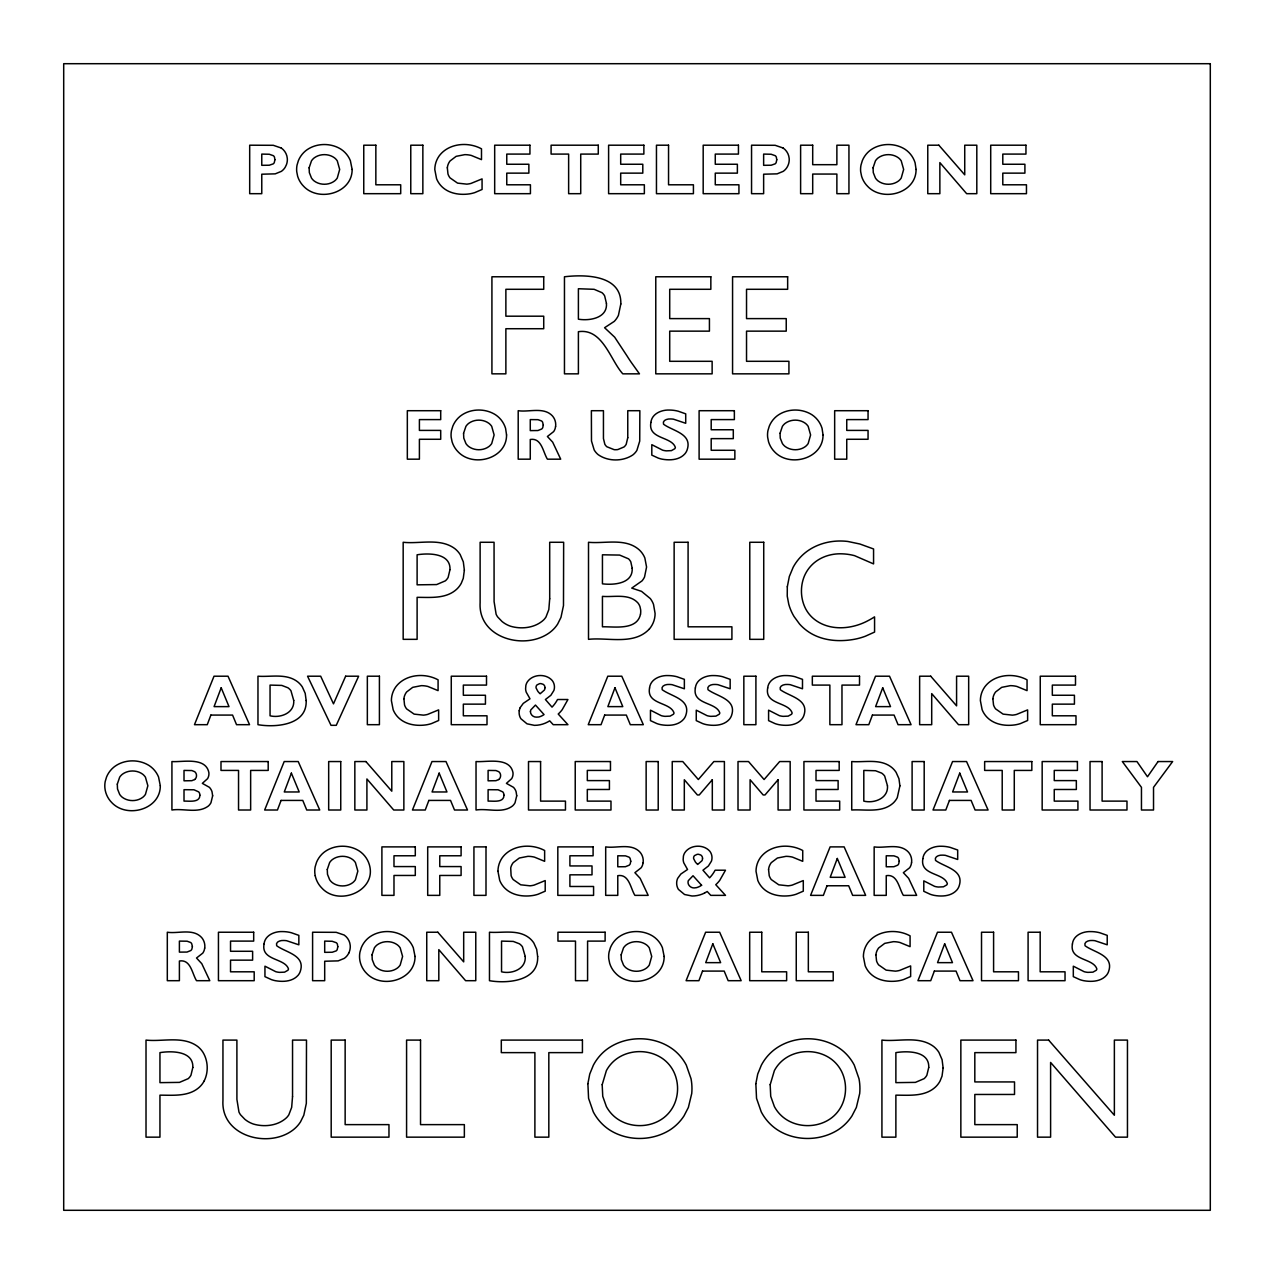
<?xml version="1.0" encoding="UTF-8"?>
<svg xmlns="http://www.w3.org/2000/svg" width="1274" height="1274" viewBox="0 0 1274 1274"><rect width="100%" height="100%" fill="white"/><g stroke="black" fill="none" stroke-linecap="round" stroke-linejoin="round"><path stroke-width="1.5" d="M204.143 1081.037C208.633 1072.167 208.156 1060.908 203.028 1052.404A23.792 23.792 0 0 0 197.693 1046.48C182.899 1035.491 162.722 1041.941 146.016 1040.094L146.016 1137.156L159.951 1137.156L159.951 1095.162C173.073 1095.146 188.632 1096.834 199.27 1087.295A23.25 23.25 0 0 0 204.143 1081.037M520.142 707.659L523.28 703.375L530 698.805L526.242 692.196A12.533 12.533 0 0 1 525.605 688.82L525.859 685.46A11.291 11.291 0 0 1 527.293 681.972C532.596 673.994 545.941 673.309 552.183 680.475A10.303 10.303 0 0 1 554.174 684.664A11.116 11.116 0 0 1 554.445 687.084A10.447 10.447 0 0 1 553.856 690.524L550.862 695.301L545.415 699.522L552.024 707.118A32.949 32.949 0 0 0 557.534 699.506L567.933 699.522L562.216 709.666A30.576 30.576 0 0 1 558.219 714.029L567.933 724.683L553.235 724.683L549.667 720.829L547.852 721.912A27.757 27.757 0 0 1 534.459 725.352L527.006 723.823L520.907 718.743A11.482 11.482 0 0 1 519.203 713.886A12.517 12.517 0 0 1 519.282 710.51M649.406 628.926C634.07 645.568 607.778 637.143 588.508 639.341L588.508 542.278C604.879 543.902 625.741 537.532 639.468 550.065A22.789 22.789 0 0 1 644.851 557.996L646.571 567.041L644.548 576.963A18.027 18.027 0 0 1 641.985 580.912L631.761 588.11L641.539 591.359L650.297 598.557A22.916 22.916 0 0 1 653.498 604.338L655.091 613.431A23.887 23.887 0 0 1 649.422 628.942M704.506 893.058L707.229 891.513L710.781 895.367L725.495 895.367L715.765 884.697A30.735 30.735 0 0 0 719.762 880.334L725.495 870.206L715.112 870.206A32.997 32.997 0 0 1 709.602 877.834L702.961 870.206L708.408 865.986L711.402 861.208A10.479 10.479 0 0 0 711.991 857.768A11.132 11.132 0 0 0 711.72 855.332A10.319 10.319 0 0 0 709.729 851.159C703.487 843.993 690.142 844.678 684.855 852.656A11.307 11.307 0 0 0 683.421 856.144L683.167 859.504A12.565 12.565 0 0 0 683.804 862.88L687.546 869.489L680.826 874.06L677.688 878.343A11.339 11.339 0 0 0 676.828 881.194A12.485 12.485 0 0 0 676.749 884.554A11.482 11.482 0 0 0 678.453 889.427L684.552 894.507L692.021 896.004A27.598 27.598 0 0 0 704.522 893.09M783.112 148.007L775.165 145.3L751.549 145.204L751.549 193.68L763.636 193.68L763.636 174.204L777.124 173.853L783.192 171.369A13.791 13.791 0 0 0 787.109 167.197L787.762 165.986A14.858 14.858 0 0 0 789.227 159.569L789.163 158.31A14.078 14.078 0 0 0 783.112 148.007M281.251 148.007L273.305 145.3L249.688 145.204L249.688 193.68L261.775 193.68L261.775 174.204L275.248 173.853L281.331 171.369A13.759 13.759 0 0 0 285.233 167.197L286.411 164.728A14.938 14.938 0 0 0 287.351 159.569L287.287 158.31A14.078 14.078 0 0 0 281.251 147.991M701.608 885.271L693.024 875.748L688.342 880.621A4.841 4.841 0 0 0 688.04 882.293A5.367 5.367 0 0 0 688.788 884.984A6.195 6.195 0 0 0 694.155 887.93L696.384 887.675A15.989 15.989 0 0 0 701.592 885.255M315.219 875.748L314.869 873.438A22.598 22.598 0 0 1 315.204 866.686L316.541 862.291A24.891 24.891 0 0 1 323.66 852.593C333.565 844.598 348.742 844.184 359.348 851.048A24.923 24.923 0 0 1 369.285 864.505C377.295 890.717 339.027 906.626 321.988 888.201A24.317 24.317 0 0 1 315.219 875.748M497.959 871.273L499.711 880.414A23.33 23.33 0 0 0 504.998 888.328C512.148 895.304 522.834 896.912 532.405 895.574A33.872 33.872 0 0 0 538.106 894.221L545.208 891.179L545.208 880.573L534.156 885.096A25.018 25.018 0 0 1 529.952 885.812L520.716 884.809L513.199 879.57A13.552 13.552 0 0 1 511.113 875.636L510.715 867.96A13.313 13.313 0 0 1 513.231 862.625L519.314 858.023L527.946 856.335A27.63 27.63 0 0 1 534.443 857.131L544.635 861.32L544.635 850.506C531.242 843.213 511.75 844.853 502.29 857.673A23.537 23.537 0 0 0 497.959 871.273M530.366 711.609A5.924 5.924 0 0 0 536.593 717.135L538.838 716.991A16.005 16.005 0 0 0 544.046 714.571L535.462 705.063L530.796 709.937A4.825 4.825 0 0 0 530.494 711.593M519.282 710.749A11.482 11.482 0 0 1 520.142 707.882M292.542 1096.596L291.666 1107.393L288.848 1114.782A17.231 17.231 0 0 1 286.427 1117.808C277.78 1125.802 264.466 1127.267 253.462 1124.066A26.961 26.961 0 0 1 244.879 1119.32L240.563 1114.83A15.893 15.893 0 0 1 238.955 1112.011L236.916 1099.43L236.9 1040.094L222.95 1040.094L222.95 1100.433C220.736 1136.185 268.209 1148.83 292.909 1130.086A31.898 31.898 0 0 0 300.473 1121.932L303.817 1115.196L306.333 1103.364L306.493 1040.094L292.542 1040.094L292.542 1096.596M549.699 598.78L548.823 609.577L546.005 616.95A17.231 17.231 0 0 1 543.6 619.976C534.937 627.971 521.623 629.467 510.619 626.251A27.057 27.057 0 0 1 502.036 621.505L497.72 617.014A15.925 15.925 0 0 1 496.112 614.195L494.089 601.599L494.057 542.278L480.123 542.278L480.123 602.618C477.893 638.37 525.366 651.014 550.081 632.254A31.882 31.882 0 0 0 557.63 624.117L560.974 617.38L563.49 605.548L563.649 542.278L549.699 542.278L549.699 598.78M606.44 303.387C607.602 318.15 589.416 321.096 578.396 319.185L578.396 288.736L594.13 289.309L601.917 292.638A11.482 11.482 0 0 1 604.672 295.95L606.44 303.387M293.721 700.445C294.756 713.01 280.519 718.345 270.056 715.797L270.056 685.093L281.777 685.412L287.876 687.753A12.294 12.294 0 0 1 290.95 690.747L293.721 700.445M525.207 956.456C526.242 969.02 512.005 974.355 501.542 971.807L501.542 941.104L513.263 941.422L519.362 943.779A12.31 12.31 0 0 1 522.436 946.773L525.207 956.456M620.82 303.96L618.431 315.331A22.773 22.773 0 0 1 614.291 321.367L604.593 327.721L614.673 337.18L626.967 355.844A171.608 171.608 0 0 0 631.156 362.23L639.452 373.839L622.811 373.839C610.421 360.367 602.777 327.991 578.396 331.702L578.396 373.839L564.462 373.839L564.462 276.776C584.543 274.404 621.696 274.579 620.82 303.96M887.468 785.771C888.504 798.352 874.267 803.687 863.804 801.123L863.804 770.42L875.525 770.738L881.624 773.095A12.294 12.294 0 0 1 884.697 776.089L887.468 785.771M212.647 795.788L210.958 802.731A12.262 12.262 0 0 1 208.363 806.028C198.043 813.847 183.552 808.13 171.926 810.009L171.926 761.549C182.325 762.378 205.783 756.533 208.888 772.681A9.762 9.762 0 0 1 207.566 778.669L202.343 783.367L209.398 787.332A11.753 11.753 0 0 1 212.01 791.711L212.647 795.788M516.734 795.788L515.046 802.731A12.262 12.262 0 0 1 512.451 806.028C502.147 813.847 487.655 808.13 476.03 810.009L476.03 761.549C486.429 762.378 509.887 756.533 512.992 772.681A9.73 9.73 0 0 1 511.67 778.669L506.415 783.367L513.486 787.332A11.737 11.737 0 0 1 516.097 791.711L516.734 795.788M274.913 159.712L274.276 162.61A4.109 4.109 0 0 1 273.225 163.868L269.292 165.222L261.775 165.317L261.775 154.09L269.276 154.25L273.416 155.715A3.838 3.838 0 0 1 274.451 157.084L274.913 159.712M337.817 946.725L337.196 949.64A4.109 4.109 0 0 1 336.145 950.898L332.211 952.251L324.695 952.347L324.695 941.104L332.18 941.279L336.32 942.728A3.838 3.838 0 0 1 337.355 944.114L337.817 946.725M776.774 159.712L776.153 162.61A4.093 4.093 0 0 1 775.086 163.868L771.168 165.222L763.636 165.317L763.636 154.09L771.136 154.25L775.277 155.715A3.838 3.838 0 0 1 776.312 157.084L776.774 159.712M199.859 795.167C199.986 803.114 188.695 800.836 184.013 801.123L184.013 789.689L193.998 789.784L198.648 791.871A4.618 4.618 0 0 1 199.715 793.909L199.859 795.167M503.947 795.167C504.074 803.114 492.783 800.836 488.101 801.123L488.101 789.689L498.102 789.784L502.736 791.871A4.618 4.618 0 0 1 503.803 793.909L503.947 795.167M544.969 687.657L544.906 688.501A4.698 4.698 0 0 1 544.364 690.078L540.16 693.773A17.279 17.279 0 0 1 537.819 691.288L536.115 688.008A3.281 3.281 0 0 1 536.051 686.909A3.376 3.376 0 0 1 537.007 684.918L539.555 683.676A6.163 6.163 0 0 1 540.988 683.628L543.074 684.265A3.854 3.854 0 0 1 544.906 686.813L544.969 687.657M702.531 858.342L702.468 859.186A4.698 4.698 0 0 1 701.926 860.762L697.706 864.441A17.135 17.135 0 0 1 695.365 861.972L693.661 858.676A3.312 3.312 0 0 1 693.613 857.593A3.376 3.376 0 0 1 694.553 855.587L697.117 854.36A6.179 6.179 0 0 1 698.55 854.297L700.636 854.95A3.87 3.87 0 0 1 702.452 857.482L702.531 858.342M306.158 700.525C307.321 725.304 275.55 727.725 257.969 724.683L257.969 676.207C270.884 677.179 286.379 673.086 297.606 681.797A21.706 21.706 0 0 1 302.352 686.989L305.203 693.343L306.158 700.525M537.644 956.535C538.806 981.33 507.052 983.751 489.471 980.693L489.471 932.234C502.386 933.189 517.865 929.112 529.092 937.823A21.706 21.706 0 0 1 533.838 943.015L536.688 949.353L537.644 956.535M899.906 785.851L897.278 797.635A20.145 20.145 0 0 1 893.09 803.161C881.879 813.162 865.173 809.165 851.733 810.009L851.733 761.549C864.648 762.521 880.127 758.428 891.37 767.155A21.69 21.69 0 0 1 896.1 772.331L898.95 778.685L899.906 785.851M464.357 570.163L463.274 578.332L461.299 583.221A23.25 23.25 0 0 1 456.426 589.464C445.804 599.019 430.23 597.315 417.108 597.347L417.108 639.341L403.173 639.341L403.173 542.278C419.879 544.125 440.071 537.66 454.85 548.648A23.808 23.808 0 0 1 460.185 554.588L463.322 561.882L464.357 570.163M632.191 568.315C633.051 583.858 613.527 585.196 602.443 583.826L602.443 554.795L619.658 555.082L628.528 558.84A10.861 10.861 0 0 1 630.837 561.961L632.191 568.315M943.126 1067.994L942.027 1076.148L940.053 1081.037A23.25 23.25 0 0 1 935.18 1087.279C924.558 1096.834 908.999 1095.146 895.877 1095.162L895.877 1137.156L881.926 1137.156L881.926 1040.094C898.632 1041.941 918.825 1035.491 933.603 1046.48A23.808 23.808 0 0 1 938.938 1052.404L942.091 1059.713L943.126 1067.994M117.304 784.147L117.511 788.972L119.66 794.371A12.995 12.995 0 0 0 122.495 797.428C128.26 801.633 136.859 801.664 142.608 797.428A12.995 12.995 0 0 0 145.443 794.371L147.864 785.771L145.443 777.204A12.995 12.995 0 0 0 142.608 774.146C136.859 769.91 128.26 769.926 122.495 774.146A12.995 12.995 0 0 0 119.66 777.204L117.304 784.147M192.836 1067.421L190.957 1075.24A12.867 12.867 0 0 1 188.186 1078.664L179.475 1082.39L159.951 1082.645L159.951 1052.627C171.066 1050.827 193.537 1050.668 192.836 1067.421M309.12 167.818L309.343 172.627L311.477 178.026A13.011 13.011 0 0 0 314.328 181.083C320.077 185.303 328.692 185.319 334.425 181.083A13.011 13.011 0 0 0 337.276 178.026L339.68 169.442L337.276 160.858A13.011 13.011 0 0 0 334.425 157.801C328.692 153.565 320.077 153.581 314.328 157.801A13.011 13.011 0 0 0 311.477 160.858L309.12 167.818M327.275 869.489L327.482 874.314L329.632 879.713A13.011 13.011 0 0 0 332.482 882.771C338.215 886.991 346.831 887.007 352.579 882.771A13.011 13.011 0 0 0 355.414 879.713L357.835 871.129L355.414 862.546A13.011 13.011 0 0 0 352.579 859.488C346.831 855.236 338.215 855.268 332.482 859.488A13.011 13.011 0 0 0 329.632 862.546L327.275 869.489M372.04 954.831L372.247 959.641L374.381 965.039A13.011 13.011 0 0 0 377.231 968.097C382.98 972.317 391.596 972.333 397.345 968.097A13.011 13.011 0 0 0 400.195 965.039L402.6 956.456L400.195 947.888A12.995 12.995 0 0 0 397.345 944.83C391.596 940.594 382.996 940.61 377.231 944.83A12.995 12.995 0 0 0 374.381 947.888L372.04 954.831M449.993 569.605L448.129 577.425A12.851 12.851 0 0 1 445.343 580.848L436.632 584.575L417.108 584.83L417.108 554.795C428.239 553.012 450.693 552.836 449.993 569.605M463.561 433.319L463.784 438.129L465.918 443.527A12.995 12.995 0 0 0 468.768 446.569C474.517 450.789 483.117 450.805 488.866 446.585A12.995 12.995 0 0 0 491.716 443.527L494.121 434.944L491.716 426.36A13.011 13.011 0 0 0 488.866 423.302C483.133 419.066 474.517 419.082 468.768 423.302A13.011 13.011 0 0 0 465.918 426.36L463.561 433.319M627.764 437.715L626.187 444.339A9.73 9.73 0 0 1 624.005 446.967L617.826 449.563A17.231 17.231 0 0 1 614.179 449.674L606.838 446.744A9.826 9.826 0 0 1 604.832 444.244L603.446 438.559L603.446 410.706L591.375 410.706L591.486 440.995L594.162 449.913A17.279 17.279 0 0 0 598.207 454.675C608.048 461.634 622.699 461.634 632.7 455.025A16.896 16.896 0 0 0 636.904 450.343L639.723 441.107L639.851 410.706L627.764 410.706L627.764 437.715M621.155 954.831L621.362 959.641L623.496 965.039A13.011 13.011 0 0 0 626.346 968.097C632.095 972.317 640.711 972.349 646.459 968.097A13.011 13.011 0 0 0 649.294 965.039L651.715 956.456L649.294 947.888A12.995 12.995 0 0 0 646.459 944.83C640.711 940.594 632.095 940.61 626.346 944.83A12.995 12.995 0 0 0 623.496 947.888L621.155 954.831M780.038 433.319L780.245 438.129L782.395 443.527A12.995 12.995 0 0 0 785.246 446.569C790.995 450.789 799.594 450.805 805.343 446.585A12.995 12.995 0 0 0 808.178 443.527L810.598 434.944L808.178 426.36A13.011 13.011 0 0 0 805.343 423.302C799.594 419.066 790.995 419.082 785.246 423.302A13.011 13.011 0 0 0 782.395 426.36L780.038 433.319M873.072 167.818L873.279 172.627L875.429 178.026A13.011 13.011 0 0 0 878.28 181.083C884.029 185.303 892.644 185.319 898.393 181.083A13.011 13.011 0 0 0 901.228 178.026L903.648 169.442L901.228 160.858A13.011 13.011 0 0 0 898.393 157.801C892.644 153.565 884.029 153.581 878.28 157.801A13.011 13.011 0 0 0 875.429 160.858L873.072 167.818M928.746 1067.421L926.867 1075.24A12.867 12.867 0 0 1 924.096 1078.664L915.385 1082.39L895.877 1082.645L895.877 1052.627C906.992 1050.827 929.447 1050.668 928.746 1067.421M587.887 1083.633L588.572 1098.331L593.27 1111.852A48.269 48.269 0 0 0 609.099 1129.624C627.19 1141.52 652.384 1141.313 670.506 1129.576A47.711 47.711 0 0 0 684.011 1115.897L688.374 1107.456L691.734 1093.506A52.712 52.712 0 0 0 691.034 1078.728L686.288 1065.096A47.345 47.345 0 0 0 674.264 1050.333C654.916 1034.934 624.801 1034.886 605.484 1050.381A48.093 48.093 0 0 0 593.381 1065.16L589.751 1074.046L587.887 1083.633M602.188 1084.7L602.745 1096.309L606.392 1106.596A35.178 35.178 0 0 0 615.406 1117.425C629.165 1128.366 650.409 1128.334 664.168 1117.425A35.131 35.131 0 0 0 673.182 1106.596C679.042 1095.56 679.026 1081.642 673.182 1070.59A34.939 34.939 0 0 0 664.168 1059.777C650.377 1048.916 629.181 1048.884 615.406 1059.777A34.971 34.971 0 0 0 606.392 1070.59L602.188 1084.7M755.848 1083.633L756.533 1098.331L761.231 1111.852A48.285 48.285 0 0 0 777.076 1129.624C795.167 1141.52 820.36 1141.313 838.483 1129.576A47.695 47.695 0 0 0 851.988 1115.897L856.351 1107.456L859.695 1093.506A52.712 52.712 0 0 0 858.995 1078.728L854.265 1065.096A47.345 47.345 0 0 0 842.241 1050.333C822.893 1034.934 792.762 1034.886 773.445 1050.381A48.093 48.093 0 0 0 761.358 1065.16L757.727 1074.046L755.848 1083.633M787.316 586.773L787.236 596.136L788.765 604.258A50.307 50.307 0 0 0 794.021 616.489L799.578 624.053A47.695 47.695 0 0 0 811.14 633.497C824.246 641.045 840.107 641.921 854.727 639.23A66.758 66.758 0 0 0 865.269 636.267L874.569 632.079L874.569 616.855A75.453 75.453 0 0 1 868.327 620.502C851.159 629.866 827.543 631.49 812.318 617.54A33.474 33.474 0 0 1 805.837 609.147C800.502 599.083 800.04 586.645 804.356 576.135A35.322 35.322 0 0 1 812.462 564.366C820.329 556.818 831.444 553.346 842.225 553.84A55.738 55.738 0 0 1 854.551 555.655L873.566 563.904L873.566 548.967L859.854 543.998L847.831 541.466A61.853 61.853 0 0 0 840.283 541.004C826.348 540.972 812.207 545.75 802.079 555.512A48.03 48.03 0 0 0 793.176 567.233L789.323 576.517L787.316 586.773M770.181 1084.7L770.722 1096.309L774.385 1106.596A35.162 35.162 0 0 0 783.383 1117.425C797.126 1128.366 818.37 1128.334 832.145 1117.425A35.115 35.115 0 0 0 841.159 1106.596C847.003 1095.56 846.987 1081.642 841.159 1070.59A34.924 34.924 0 0 0 832.145 1059.777C818.354 1048.932 797.142 1048.884 783.383 1059.777A34.971 34.971 0 0 0 774.385 1070.59L770.181 1084.7M192.39 946.598L191.833 949.194A4.539 4.539 0 0 1 190.781 950.547L187.023 952.06L179.395 952.124L179.395 941.104L187.103 941.199L190.654 942.489A4.3 4.3 0 0 1 191.705 943.716L192.39 946.598M543.281 425.07L542.724 427.666A4.57 4.57 0 0 1 541.673 429.019L537.915 430.532L530.271 430.612L530.271 419.592L537.994 419.672L541.546 420.961A4.3 4.3 0 0 1 542.597 422.188L543.281 425.07M630.773 861.24L630.216 863.852A4.555 4.555 0 0 1 629.165 865.205L625.423 866.718L617.779 866.782L617.779 855.778L625.486 855.857L629.038 857.147A4.284 4.284 0 0 1 630.089 858.373L630.773 861.24M899.253 861.24L898.68 863.852A4.555 4.555 0 0 1 897.644 865.205L893.87 866.718L886.242 866.782L886.242 855.778L893.966 855.857L897.501 857.147A4.284 4.284 0 0 1 898.568 858.373L899.253 861.24M160.301 785.771C160.508 809.42 127.304 818.656 112.032 802.859A24.317 24.317 0 0 1 105.248 790.406L104.914 788.096A22.598 22.598 0 0 1 105.248 781.344L106.57 776.949A24.907 24.907 0 0 1 113.705 767.251C123.61 759.24 138.77 758.842 149.376 765.706A25.018 25.018 0 0 1 158.549 776.981L160.301 785.771M352.134 169.442C352.325 193.075 319.121 202.327 303.865 186.514A24.445 24.445 0 0 1 297.654 176.322L296.746 171.751A22.582 22.582 0 0 1 297.065 164.999L298.403 160.604A24.923 24.923 0 0 1 305.521 150.905C315.426 142.895 330.603 142.497 341.209 149.361A25.018 25.018 0 0 1 350.366 160.635L352.134 169.442M403.906 698.789L404.543 704.968A13.536 13.536 0 0 0 406.613 708.885L414.146 714.125L423.382 715.144A25.034 25.034 0 0 0 427.586 714.427L438.638 709.889L438.638 720.495L431.552 723.552A33.872 33.872 0 0 1 425.85 724.906C416.264 726.228 405.594 724.635 398.428 717.644A23.314 23.314 0 0 1 393.156 709.729L391.389 700.589A23.537 23.537 0 0 1 395.72 686.989C405.196 674.169 424.672 672.529 438.081 679.838L438.081 690.635L427.873 686.447A27.678 27.678 0 0 0 421.376 685.651L412.728 687.339L406.661 691.941A13.297 13.297 0 0 0 404.145 697.276L403.906 698.789M447.333 167.786L447.97 173.965A13.552 13.552 0 0 0 450.041 177.882L457.557 183.122L466.794 184.141A25.066 25.066 0 0 0 471.014 183.424L482.066 178.886L482.066 189.476L474.963 192.533A33.793 33.793 0 0 1 469.262 193.903C459.691 195.225 449.005 193.632 441.855 186.641A23.33 23.33 0 0 1 436.568 178.726L434.8 169.585A23.553 23.553 0 0 1 439.132 155.985C448.591 143.15 468.084 141.51 481.492 148.835L481.492 159.632L471.3 155.444A27.63 27.63 0 0 0 464.803 154.648L456.156 156.336L450.088 160.938A13.297 13.297 0 0 0 447.572 166.273L447.333 167.786M415.037 956.456C415.244 980.104 382.025 989.341 366.769 973.543A24.317 24.317 0 0 1 359.985 961.09L359.65 958.781A22.566 22.566 0 0 1 359.985 952.028L361.306 947.633A24.907 24.907 0 0 1 368.441 937.919C378.346 929.924 393.507 929.526 404.113 936.39A25.002 25.002 0 0 1 413.286 947.665L415.037 956.456M506.558 434.944C506.749 458.592 473.562 467.797 458.29 452.015A24.413 24.413 0 0 1 452.095 441.823L451.171 437.253A22.566 22.566 0 0 1 451.506 430.501L452.827 426.105A24.923 24.923 0 0 1 459.962 416.407C469.867 408.397 485.044 407.998 495.65 414.862A24.939 24.939 0 0 1 505.571 428.319L506.558 434.944M664.152 956.456C664.359 980.104 631.156 989.341 615.883 973.543A24.429 24.429 0 0 1 609.689 963.351L608.765 958.781A22.566 22.566 0 0 1 609.099 952.028L610.421 947.633A24.907 24.907 0 0 1 617.556 937.919C627.461 929.924 642.622 929.526 653.228 936.39A25.002 25.002 0 0 1 662.4 947.665L664.152 956.456M768.556 869.473L769.209 875.636A13.552 13.552 0 0 0 771.28 879.57L778.78 884.809L788.017 885.812A25.066 25.066 0 0 0 792.237 885.096L803.289 880.573L803.289 891.179L796.186 894.221A33.888 33.888 0 0 1 790.485 895.59C780.914 896.896 770.229 895.319 763.078 888.328A23.33 23.33 0 0 1 757.791 880.414L756.023 871.273A23.521 23.521 0 0 1 760.355 857.673C769.83 844.853 789.323 843.197 802.731 850.506L802.731 861.32L792.524 857.131A27.662 27.662 0 0 0 786.026 856.335L777.395 858.023L771.311 862.625A13.313 13.313 0 0 0 768.811 867.96L768.556 869.473M823.036 434.944C823.227 458.592 790.023 467.797 774.751 452.015A24.397 24.397 0 0 1 768.556 441.823L767.649 437.253A22.598 22.598 0 0 1 767.967 430.501L769.305 426.105A24.907 24.907 0 0 1 776.423 416.407C786.329 408.397 801.505 407.998 812.111 414.862A24.954 24.954 0 0 1 822.049 428.319L823.036 434.944M916.07 169.442C916.277 193.091 883.073 202.327 867.801 186.514A24.429 24.429 0 0 1 861.606 176.322L860.683 171.751A22.598 22.598 0 0 1 861.017 164.999L862.339 160.604A24.907 24.907 0 0 1 869.473 150.905C879.379 142.895 894.555 142.497 905.161 149.361A24.954 24.954 0 0 1 915.098 162.817L916.07 169.442M875.907 954.815L876.56 960.978A13.536 13.536 0 0 0 878.63 964.896L886.147 970.135L895.383 971.154A25.066 25.066 0 0 0 899.603 970.438L910.639 965.915L910.639 976.505L903.553 979.563A33.777 33.777 0 0 1 897.836 980.916C888.265 982.238 877.595 980.646 870.445 973.654A23.33 23.33 0 0 1 865.157 965.74L863.39 956.615A23.521 23.521 0 0 1 867.721 943.015C877.197 930.195 896.673 928.523 910.082 935.864L910.082 946.646L899.89 942.473A27.773 27.773 0 0 0 893.377 941.677L884.745 943.365L878.662 947.967A13.297 13.297 0 0 0 876.162 953.302L875.907 954.815M992.876 698.789L993.529 704.968A13.552 13.552 0 0 0 995.599 708.885L1003.116 714.125L1012.352 715.144A25.066 25.066 0 0 0 1016.572 714.427L1027.624 709.889L1027.624 720.495L1020.522 723.552A33.872 33.872 0 0 1 1014.821 724.906C1005.25 726.228 994.564 724.635 987.414 717.644A23.33 23.33 0 0 1 982.127 709.729L980.375 700.589A23.521 23.521 0 0 1 984.706 686.989C994.166 674.169 1013.642 672.529 1027.051 679.838L1027.051 690.635L1016.859 686.447A27.662 27.662 0 0 0 1010.362 685.651L1001.714 687.339L995.631 691.941A13.297 13.297 0 0 0 993.131 697.276L992.876 698.789M264.052 943.986C260.836 960.994 284.93 957.745 288.497 968.988A3.551 3.551 0 0 1 287.892 970.278L284.564 972.158L279.563 972.365A20.273 20.273 0 0 1 275.773 971.696L264.944 966.186L264.944 976.648L271.33 979.579A27.98 27.98 0 0 0 275.598 980.741C283.274 982.063 292.494 981.585 298.02 975.374A12.644 12.644 0 0 0 300.266 971.441C305.792 955.166 285.758 952.554 276.665 945.722C275.232 941.757 280.519 940.244 283.497 940.483A21.117 21.117 0 0 1 286.65 940.722L298.849 944.814L298.849 935.371L291.38 932.743A35.497 35.497 0 0 0 282.43 931.581C274.643 931.262 264.912 935.227 264.052 943.986M650.903 422.458C647.686 439.466 671.796 436.218 675.363 447.461A3.567 3.567 0 0 1 674.758 448.751L671.43 450.63L666.429 450.853A20.225 20.225 0 0 1 662.623 450.168L651.81 444.674L651.81 455.121L658.196 458.067A27.964 27.964 0 0 0 662.464 459.229C670.14 460.519 679.345 460.057 684.871 453.847A12.644 12.644 0 0 0 687.132 449.913C692.658 433.638 672.608 431.026 663.531 424.194C662.098 420.229 667.385 418.716 670.363 418.955A21.117 21.117 0 0 1 673.516 419.194L685.715 423.287L685.715 413.843L678.246 411.215A35.433 35.433 0 0 0 669.296 410.053C661.509 409.734 651.778 413.7 650.903 422.458M649.549 687.96C646.332 704.968 670.442 701.735 674.026 712.978A3.551 3.551 0 0 1 673.42 714.252L670.092 716.131L665.06 716.354A20.225 20.225 0 0 1 661.27 715.669L650.473 710.175L650.473 720.622L656.843 723.568A27.901 27.901 0 0 0 661.11 724.731C668.802 726.037 678.007 725.575 683.517 719.364A12.644 12.644 0 0 0 685.778 715.431C691.304 699.155 671.271 696.528 662.193 689.696C660.76 685.731 666.031 684.218 669.009 684.457A21.164 21.164 0 0 1 672.162 684.695L684.361 688.788L684.361 679.345L676.892 676.717A35.513 35.513 0 0 0 667.942 675.57C660.155 675.252 650.425 679.201 649.549 687.96M695.365 687.96C692.148 704.968 716.243 701.735 719.81 712.978A3.551 3.551 0 0 1 719.205 714.252L715.877 716.131L710.86 716.354A20.225 20.225 0 0 1 707.086 715.669L696.257 710.175L696.257 720.622L702.643 723.568A27.901 27.901 0 0 0 706.911 724.731C714.587 726.037 723.807 725.575 729.317 719.364A12.644 12.644 0 0 0 731.563 715.431C737.089 699.155 717.055 696.528 707.978 689.696C706.544 685.715 711.847 684.218 714.81 684.457A21.085 21.085 0 0 1 717.963 684.695L730.161 688.788L730.161 679.345L722.692 676.717A35.592 35.592 0 0 0 713.743 675.57C705.955 675.252 696.225 679.201 695.365 687.96M767.681 687.96C764.464 704.968 788.558 701.735 792.141 712.978A3.551 3.551 0 0 1 791.536 714.252L788.208 716.131L783.192 716.354A20.273 20.273 0 0 1 779.401 715.669L768.588 710.175L768.588 720.622L774.974 723.568A27.901 27.901 0 0 0 779.242 724.731C786.918 726.037 796.123 725.575 801.649 719.364A12.644 12.644 0 0 0 803.894 715.431C809.42 699.155 789.386 696.528 780.309 689.696C778.876 685.731 784.163 684.218 787.141 684.457A21.085 21.085 0 0 1 790.278 684.695L802.493 688.788L802.493 679.345L795.024 676.717A35.592 35.592 0 0 0 786.074 675.57C778.287 675.252 768.556 679.201 767.681 687.96M922.87 858.644C919.653 875.652 943.763 872.419 947.346 883.646A3.551 3.551 0 0 1 946.741 884.936L943.413 886.815L938.397 887.038A20.193 20.193 0 0 1 934.606 886.354L923.793 880.86L923.793 891.306L930.179 894.252A27.932 27.932 0 0 0 934.447 895.415C942.123 896.721 951.328 896.259 956.854 890.032A12.644 12.644 0 0 0 959.099 886.099C964.625 869.839 944.607 867.212 935.514 860.396C934.081 856.415 939.352 854.902 942.33 855.141A21.164 21.164 0 0 1 945.483 855.364L957.682 859.472L957.682 850.013L950.213 847.401A35.513 35.513 0 0 0 941.279 846.255C933.492 845.936 923.746 849.885 922.87 858.644M1072.421 943.986C1069.205 960.994 1093.299 957.745 1096.866 968.988A3.551 3.551 0 0 1 1096.261 970.278L1092.933 972.158L1087.932 972.365A20.225 20.225 0 0 1 1084.142 971.696L1073.313 966.186L1073.313 976.648L1079.715 979.579A28.012 28.012 0 0 0 1083.967 980.741C1091.659 982.063 1100.863 981.585 1106.389 975.374A12.644 12.644 0 0 0 1108.635 971.441C1114.161 955.166 1094.127 952.554 1085.034 945.722C1083.601 941.757 1088.904 940.244 1091.866 940.483A21.117 21.117 0 0 1 1095.019 940.722L1107.217 944.814L1107.217 935.371L1099.749 932.743A35.481 35.481 0 0 0 1090.799 931.597C1083.011 931.262 1073.281 935.227 1072.421 943.986M555.575 426.567L555.193 428.382A11.179 11.179 0 0 1 553.633 431.615L547.406 436.504L552.677 442.158L560.703 459.181L547.406 459.181C542.979 452.079 541.689 437.587 530.271 439.482L530.271 459.181L518.199 459.181L518.199 410.706C528.949 412.394 543.823 406.581 552.47 415.961A13.266 13.266 0 0 1 555.719 424.624A14.062 14.062 0 0 1 555.575 426.567M204.7 948.095L204.318 949.91A11.179 11.179 0 0 1 202.757 953.143L196.514 958.016L201.786 963.685L209.796 980.693L196.514 980.693C192.087 973.607 190.813 959.115 179.395 961.01L179.395 980.693L167.308 980.693L167.308 932.234C178.057 933.922 192.931 928.109 201.595 937.489A13.266 13.266 0 0 1 204.764 944.814A13.966 13.966 0 0 1 204.7 948.095M643.083 862.753L642.701 864.568A11.195 11.195 0 0 1 641.141 867.801L634.898 872.69L640.169 878.359L648.179 895.367L634.898 895.367C630.471 888.281 629.197 873.757 617.779 875.668L617.779 895.367L605.691 895.367L605.691 846.891C616.441 848.58 631.331 842.751 639.994 852.147A13.281 13.281 0 0 1 643.163 859.472A13.95 13.95 0 0 1 643.083 862.753M911.547 862.753L911.165 864.568A11.195 11.195 0 0 1 909.604 867.801L903.362 872.69L908.649 878.359L916.659 895.367L903.362 895.367C898.934 888.265 897.66 873.773 886.242 875.668L886.242 895.367L874.155 895.367L874.155 846.891C884.904 848.58 899.794 842.751 908.458 852.147A13.297 13.297 0 0 1 911.611 859.472A13.998 13.998 0 0 1 911.547 862.753M640.504 614.179C637.08 630.773 614.036 626.458 602.443 626.808L602.443 596.359C613.702 597.379 628.894 593.206 637.796 602.793A12.453 12.453 0 0 1 640.01 606.774L640.647 609.816A16.785 16.785 0 0 1 640.504 614.179M210.879 715.08L207.264 724.683L194.476 724.683L214.016 676.207L228.014 676.207L249.545 724.683L236.534 724.683L232.569 715.08L210.879 715.08M221.198 687.785L214.08 706.624L229.002 706.624L221.198 687.785M281.076 800.422L277.445 810.009L264.658 810.009L284.198 761.549L298.212 761.549L319.742 810.009L306.731 810.009L302.766 800.422L281.076 800.422M291.38 773.143L284.277 791.966L299.199 791.966L291.38 773.143M428.86 800.422L425.245 810.009L412.457 810.009L431.982 761.549L445.996 761.549L467.51 810.009L454.515 810.009L450.534 800.422L428.86 800.422M439.164 773.143L432.061 791.966L446.967 791.966L439.164 773.143M604.656 715.08L601.041 724.683L588.238 724.683L607.794 676.207L621.776 676.207L643.322 724.683L630.312 724.683L626.33 715.08L604.656 715.08M614.96 687.785L607.857 706.624L622.779 706.624L614.96 687.785M702.515 971.091L698.9 980.693L686.097 980.693L705.637 932.234L719.651 932.234L741.165 980.693L728.171 980.693L724.189 971.091L702.515 971.091M712.819 943.811L705.716 962.65L720.638 962.65L712.819 943.811M872.419 715.08L868.788 724.683L855.985 724.683L875.525 676.207L889.523 676.207L911.069 724.683L898.059 724.683L894.077 715.08L872.419 715.08M882.707 687.785L875.604 706.624L890.526 706.624L882.707 687.785M827.001 885.764L823.37 895.367L810.582 895.367L830.122 846.891L844.136 846.891L865.667 895.367L852.656 895.367L848.675 885.764L827.001 885.764M837.305 858.469L830.202 877.308L845.124 877.308L837.305 858.469M949.433 800.422L945.802 810.009L933.014 810.009L952.554 761.549L966.552 761.549L988.083 810.009L975.088 810.009L971.106 800.422L949.433 800.422M959.736 773.143L952.618 791.966L967.539 791.966L959.736 773.143M934.352 971.091L930.721 980.693L917.933 980.693L937.473 932.234L951.487 932.234L973.018 980.693L960.007 980.693L956.041 971.091L934.352 971.091M944.655 943.811L937.553 962.65L952.474 962.65L944.655 943.811M345.636 676.207L333.485 703.853L320.682 676.207L307.56 676.207L331.001 725.32L336.256 725.32L358.631 676.207L345.636 676.207M348.805 953L348.152 954.21A13.807 13.807 0 0 1 344.235 958.398L338.167 960.883L324.695 961.233L324.695 980.693L312.592 980.693L312.592 932.234L336.209 932.329L344.155 935.036A14.078 14.078 0 0 1 350.207 945.34L350.27 946.598A14.842 14.842 0 0 1 348.805 953M1158.066 761.549L1147.492 776.758L1136.949 761.549L1122.33 761.549L1141.456 787.348L1141.456 810.009L1153.527 810.009L1153.527 787.348L1172.637 761.549L1158.066 761.549M712.309 779.736L699.235 794.96L697.388 794.96L684.313 779.736L684.313 810.009L672.242 810.009L672.242 761.549L682.753 761.549L698.327 779.529L713.87 761.549L724.396 761.549L724.396 810.009L712.309 810.009L712.309 779.736M778.08 779.736L765.005 794.96L763.158 794.96L750.099 779.736L750.099 810.009L738.012 810.009L738.012 761.549L748.523 761.549L764.097 779.529L779.656 761.549L790.167 761.549L790.167 810.009L778.08 810.009L778.08 779.736M194.683 779.497L191.864 780.691L184.013 780.819L184.013 770.42L191.864 770.547L194.683 771.71A4.857 4.857 0 0 1 196.499 775.548A5.064 5.064 0 0 1 194.699 779.529M498.771 779.497L495.952 780.691L488.101 780.819L488.101 770.42L495.952 770.547L498.771 771.71A4.857 4.857 0 0 1 500.602 775.548A5.064 5.064 0 0 1 498.787 779.529M1210.3 63.7L63.7 63.7L63.7 1210.3L1210.3 1210.3L1210.3 63.7M375.846 145.204L363.759 145.204L363.759 193.68L400.705 193.68L400.705 184.794L375.846 184.794L375.846 145.204M422.857 145.204L410.769 145.204L410.769 193.68L422.857 193.68L422.857 145.204M529.936 145.204L494.678 145.204L494.678 193.68L530.43 193.68L530.43 184.794L506.765 184.794L506.765 173.137L528.869 173.137L528.869 164.25L506.765 164.25L506.765 154.09L529.936 154.09L529.936 145.204M598.27 145.204L551.085 145.204L551.085 154.09L568.634 154.09L568.634 193.68L580.721 193.68L580.721 154.09L598.27 154.09L598.27 145.204M643.864 145.204L608.606 145.204L608.606 193.68L644.357 193.68L644.357 184.794L620.693 184.794L620.693 173.137L642.797 173.137L642.797 164.25L620.693 164.25L620.693 154.09L643.864 154.09L643.864 145.204M668.547 145.204L656.46 145.204L656.46 193.68L693.422 193.68L693.422 184.794L668.547 184.794L668.547 145.204M738.442 145.204L703.184 145.204L703.184 193.68L738.936 193.68L738.936 184.794L715.271 184.794L715.271 173.137L737.375 173.137L737.375 164.25L715.271 164.25L715.271 154.09L738.442 154.09L738.442 145.204M812.701 145.204L800.613 145.204L800.613 193.68L812.701 193.68L812.701 174.06L836.875 174.06L836.875 193.68L848.946 193.68L848.946 145.204L836.875 145.204L836.875 164.68L812.701 164.68L812.701 145.204M938.858 145.204L927.775 145.204L927.775 193.68L939.862 193.68L939.862 162.61L966.648 193.68L976.808 193.68L976.808 145.204L964.736 145.204L964.736 174.841L938.858 145.204M1025.952 145.204L990.71 145.204L990.71 193.68L1026.462 193.68L1026.462 184.794L1002.797 184.794L1002.797 173.137L1024.901 173.137L1024.901 164.25L1002.797 164.25L1002.797 154.09L1025.952 154.09L1025.952 145.204M543.727 276.776L491.923 276.776L491.923 373.839L505.874 373.839L505.874 328.724L543.727 328.724L543.727 316.191L505.874 316.191L505.874 289.294L543.727 289.294L543.727 276.776M710.844 276.776L655.776 276.776L655.776 373.839L712.134 373.839L712.134 361.306L669.71 361.306L669.71 331.144L709.427 331.144L709.427 318.611L669.71 318.611L669.71 289.294L710.844 289.294L710.844 276.776M787.651 276.776L732.566 276.776L732.566 373.839L788.924 373.839L788.924 361.306L746.532 361.306L746.532 331.144L786.233 331.144L786.233 318.611L746.532 318.611L746.532 289.294L787.651 289.294L787.651 276.776M440.708 410.706L407.33 410.706L407.33 459.181L419.401 459.181L419.401 439.275L440.708 439.275L440.708 430.405L419.401 430.405L419.401 419.592L440.708 419.592L440.708 410.706M734.365 410.706L699.107 410.706L699.107 459.181L734.859 459.181L734.859 450.279L711.195 450.279L711.195 438.638L733.298 438.638L733.298 429.752L711.195 429.752L711.195 419.592L734.365 419.592L734.365 410.706M868.056 410.706L834.661 410.706L834.661 459.181L846.748 459.181L846.748 439.275L868.056 439.275L868.056 430.405L846.748 430.405L846.748 419.592L868.056 419.592L868.056 410.706M688.087 542.278L674.137 542.278L674.137 639.341L731.913 639.341L731.913 626.808L688.087 626.808L688.087 542.278M763.731 542.278L749.781 542.278L749.781 639.341L763.731 639.341L763.731 542.278M379.413 676.207L367.342 676.207L367.342 724.683L379.413 724.683L379.413 676.207M486.509 676.207L451.267 676.207L451.267 724.683L487.002 724.683L487.002 715.797L463.338 715.797L463.338 704.14L485.442 704.14L485.442 695.254L463.338 695.254L463.338 685.093L486.509 685.093L486.509 676.207M755.912 676.207L743.841 676.207L743.841 724.683L755.912 724.683L755.912 676.207M859.52 676.207L812.334 676.207L812.334 685.093L829.868 685.093L829.868 724.683L841.971 724.683L841.971 685.093L859.52 685.093L859.52 676.207M930.721 676.207L919.637 676.207L919.637 724.683L931.708 724.683L931.708 693.613L958.51 724.683L968.67 724.683L968.67 676.207L956.583 676.207L956.583 705.86L930.721 676.207M1075.495 676.207L1040.253 676.207L1040.253 724.683L1075.989 724.683L1075.989 715.797L1052.324 715.797L1052.324 704.14L1074.428 704.14L1074.428 695.254L1052.324 695.254L1052.324 685.093L1075.495 685.093L1075.495 676.207M268.193 761.549L220.991 761.549L220.991 770.42L238.541 770.42L238.541 810.009L250.644 810.009L250.644 770.42L268.193 770.42L268.193 761.549M340.747 761.549L328.676 761.549L328.676 810.009L340.747 810.009L340.747 761.549M365.909 761.549L354.841 761.549L354.841 810.009L366.912 810.009L366.912 778.971L393.714 810.009L403.858 810.009L403.858 761.549L391.787 761.549L391.787 791.186L365.909 761.549M540.59 761.549L528.503 761.549L528.503 810.009L565.465 810.009L565.465 801.123L540.59 801.123L540.59 761.549M610.469 761.549L575.227 761.549L575.227 810.009L610.979 810.009L610.979 801.123L587.314 801.123L587.314 789.482L609.418 789.482L609.418 780.596L587.314 780.596L587.314 770.42L610.469 770.42L610.469 761.549M658.212 761.549L646.141 761.549L646.141 810.025L658.212 810.025L658.212 761.549M839.184 761.549L803.926 761.549L803.926 810.009L839.677 810.009L839.677 801.123L816.013 801.123L816.013 789.482L838.117 789.482L838.117 780.596L816.013 780.596L816.013 770.42L839.184 770.42L839.184 761.549M924.191 761.549L912.104 761.549L912.104 810.025L924.191 810.025L924.191 761.549M1031.829 761.549L984.643 761.549L984.643 770.42L1002.208 770.42L1002.208 810.009L1014.279 810.009L1014.279 770.42L1031.829 770.42L1031.829 761.549M1077.422 761.549L1042.164 761.549L1042.164 810.009L1077.915 810.009L1077.915 801.123L1054.251 801.123L1054.251 789.482L1076.339 789.482L1076.339 780.596L1054.251 780.596L1054.251 770.42L1077.422 770.42L1077.422 761.549M1102.106 761.549L1090.034 761.549L1090.034 810.009L1126.98 810.009L1126.98 801.123L1102.106 801.123L1102.106 761.549M415.292 846.891L381.897 846.891L381.897 895.367L393.985 895.367L393.985 875.461L415.292 875.461L415.292 866.575L393.985 866.575L393.985 855.778L415.292 855.778L415.292 846.891M461.092 846.891L427.698 846.891L427.698 895.367L439.769 895.367L439.769 875.461L461.092 875.461L461.092 866.575L439.769 866.575L439.769 855.778L461.092 855.778L461.092 846.891M485.999 846.891L473.928 846.891L473.928 895.367L485.999 895.367L485.999 846.891M593.095 846.891L557.821 846.891L557.821 895.367L593.573 895.367L593.573 886.481L569.908 886.481L569.908 874.824L592.012 874.824L592.012 865.938L569.908 865.938L569.908 855.778L593.095 855.778L593.095 846.891M253.685 932.234L218.443 932.234L218.443 980.693L254.195 980.693L254.195 971.807L230.53 971.807L230.53 960.15L252.618 960.15L252.618 951.28L230.53 951.28L230.53 941.104L253.685 941.104L253.685 932.234M437.826 932.234L426.742 932.234L426.742 980.693L438.813 980.693L438.813 949.64L465.599 980.693L475.775 980.693L475.775 932.234L463.688 932.234L463.688 961.87L437.826 932.234M605.118 932.234L557.948 932.234L557.948 941.104L575.498 941.104L575.498 980.693L587.585 980.693L587.585 941.104L605.118 941.104L605.118 932.234M761.756 932.234L749.685 932.234L749.685 980.693L786.631 980.693L786.631 971.807L761.756 971.807L761.756 932.234M808.337 932.234L796.25 932.234L796.25 980.693L833.212 980.693L833.212 971.807L808.337 971.807L808.337 932.234M993.593 932.234L981.521 932.234L981.521 980.693L1018.467 980.693L1018.467 971.807L993.593 971.807L993.593 932.234M1040.173 932.234L1028.086 932.234L1028.086 980.693L1065.032 980.693L1065.032 971.807L1040.173 971.807L1040.173 932.234M345.143 1040.094L331.192 1040.094L331.192 1137.156L388.968 1137.156L388.968 1124.624L345.143 1124.624L345.143 1040.094M420.531 1040.094L406.581 1040.094L406.581 1137.156L464.357 1137.156L464.357 1124.624L420.531 1124.624L420.531 1040.094M582.425 1040.094L501.303 1040.094L501.303 1052.627L534.889 1052.627L534.889 1137.156L548.823 1137.156L548.823 1052.627L582.425 1052.627L582.425 1040.094M1015.935 1040.094L960.851 1040.094L960.851 1137.156L1017.225 1137.156L1017.225 1124.624L974.817 1124.624L974.817 1094.462L1014.518 1094.462L1014.518 1081.929L974.817 1081.929L974.817 1052.627L1015.935 1052.627L1015.935 1040.094M1048.629 1040.094L1037.53 1040.094L1037.53 1137.156L1050.604 1137.156L1050.604 1062.436L1115.514 1137.156L1127.458 1137.156L1127.458 1040.094L1114.368 1040.094L1114.368 1115.244L1048.629 1040.094"/></g></svg>
